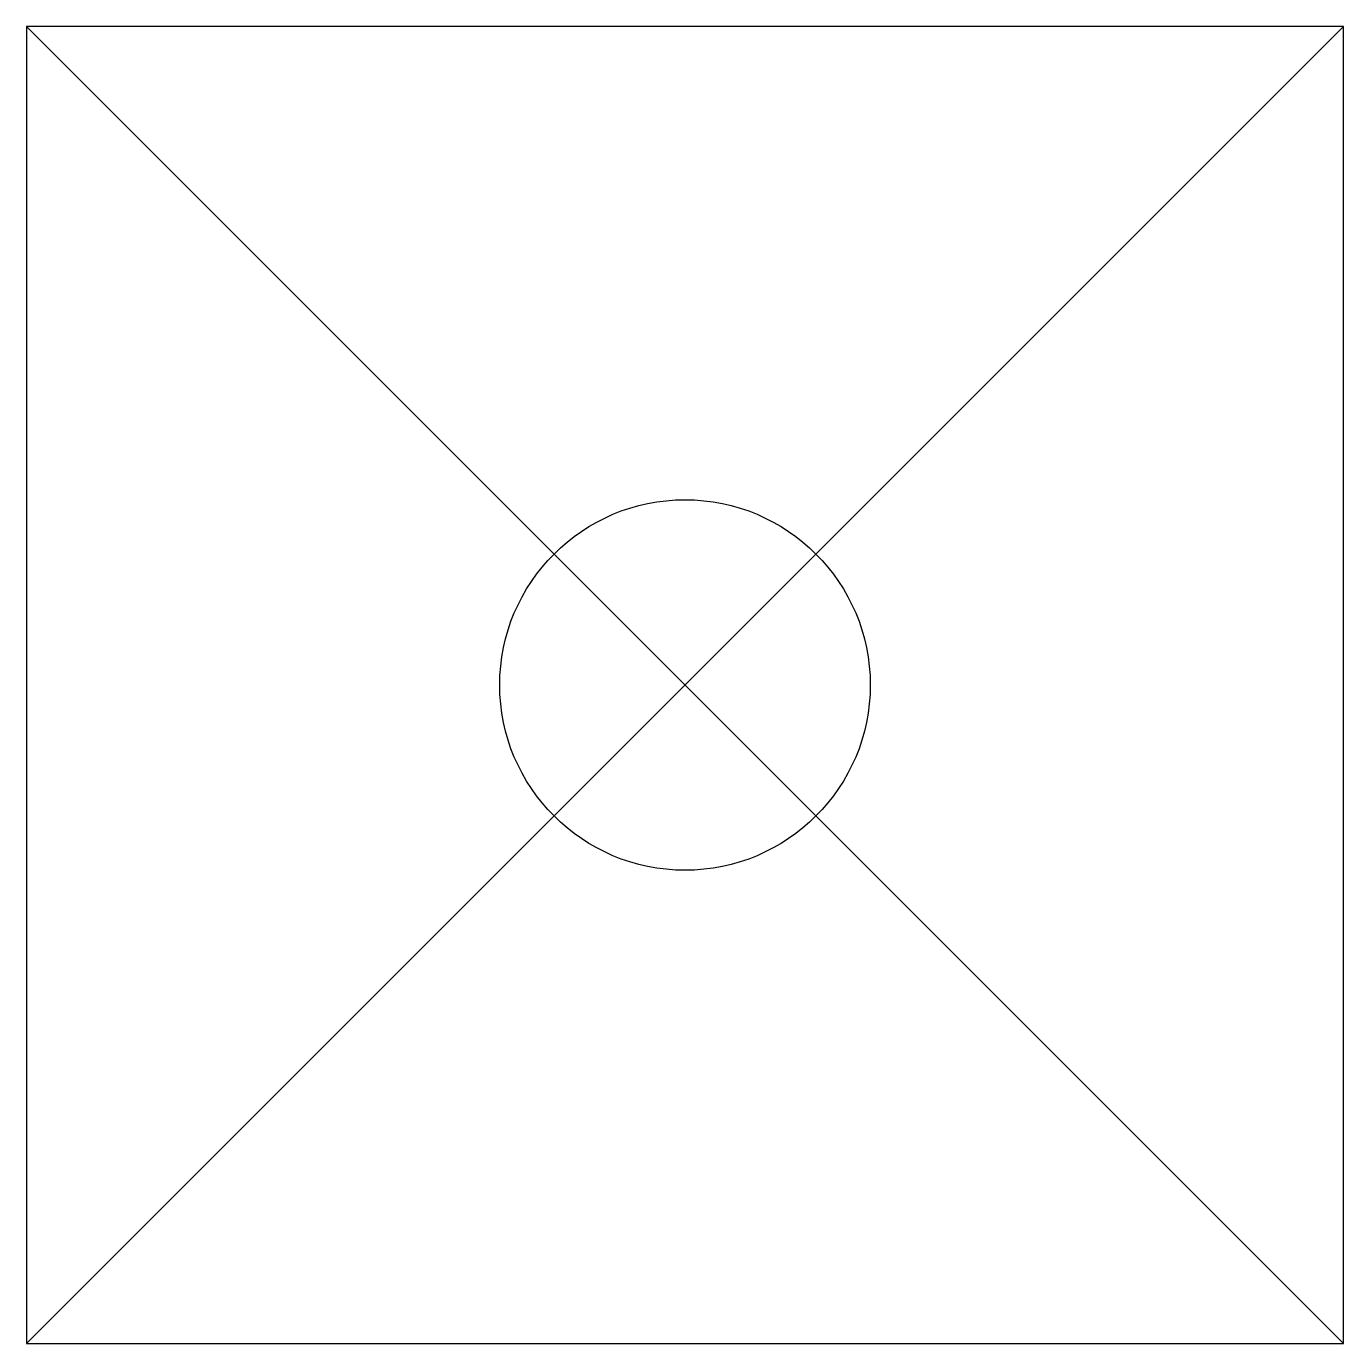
# Model space of a CAD drawing. Header units: millimetres. Extents: x -4 to 4, y -4 to 4.
import ezdxf

# ---------------------------------------------------------------- set-up
doc = ezdxf.new("R2010")
doc.units = ezdxf.units.MM
doc.layers.get('0').update_dxf_attribs({"linetype": 'CONTINUOUS'})

msp = doc.modelspace()

# ---------------------------------------------------------------- linework, layer by layer
for p, q in [((4, 4), (-4, 4)), ((-4, 4), (-4, -4)), ((4, 4), (-4, -4)), ((-4, 4), (4, -4)), ((4, -4), (4, 4)), ((-4, -4), (4, -4))]:
    msp.add_line(p, q)
msp.add_circle((0, 0), 1.125)

doc.saveas('drawing.dxf')
